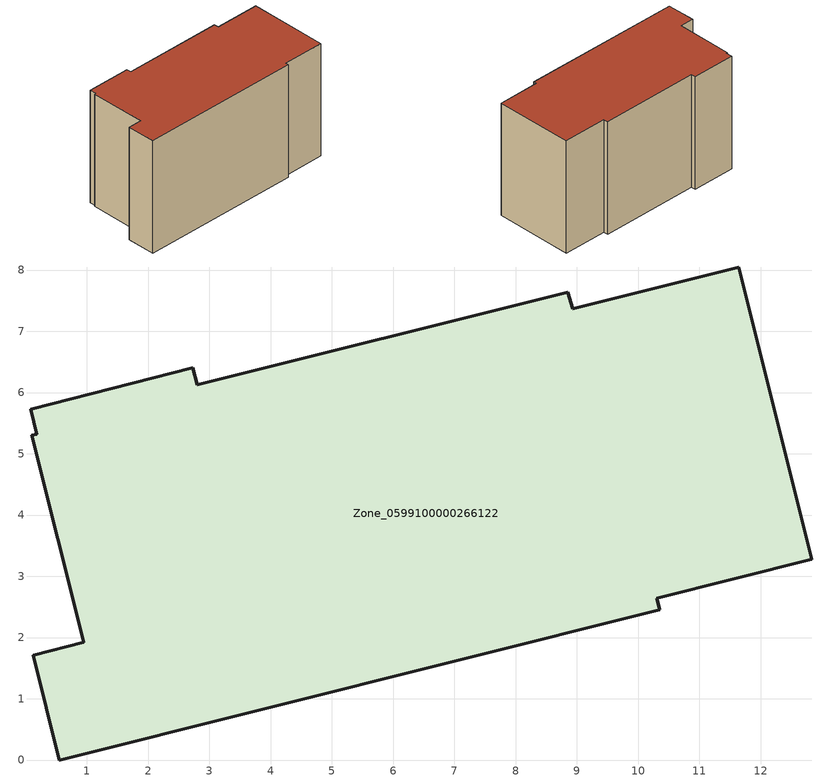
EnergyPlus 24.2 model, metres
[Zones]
Zone_0599100000266122
 floor ground (C_G): 8.93,7.37 11.64,8.05 12.83,3.28 10.3,2.64 10.35,2.46 0.55,0 0.12,1.71 0.95,1.92 0.1,5.3 0.18,5.32 0.08,5.73 2.73,6.4 2.8,6.13 8.85,7.64 z0
 wall outside (C_F): 0.12,1.71 0.55,0 10.35,2.46 10.3,2.64 12.83,3.28 11.64,8.05 8.93,7.37 8.85,7.64 2.8,6.13 2.73,6.4 0.08,5.73 0.18,5.32 0.1,5.3 0.95,1.92 0.12,1.71 z0:7.27
 roof outside (C_R): 0.18,5.32 0.1,5.3 0.95,1.92 0.12,1.71 0.55,0 10.35,2.46 10.3,2.64 12.83,3.28 11.64,8.05 8.93,7.37 8.85,7.64 2.8,6.13 2.73,6.4 0.08,5.73 z7.27
[BUILDING]
Pand.0599100000266122: North Axis=0; Terrain=City; Loads Convergence Tolerance Value=0.04; Temperature Convergence Tolerance Value=0.4; Solar Distribution=FullExterior; Maximum Number of Warmup Days=25; Minimum Number of Warmup Days=1
[Site:Location]
Rotterdam.The.Hague.AP_ZH_NLD Design_Conditions: Latitude=51.96; Longitude=4.45; Time Zone=1; Elevation=-4.5
[SITE:GROUNDTEMPERATURE:BUILDINGSURFACE]
18, 18, 18, 18, 18, 18, 18, 18, 18, 18, 18, 18
[MATERIAL] Thermal Absorptance=0.9; Solar Absorptance=0.7; Visible Absorptance=0.7
Name | Roughness | Thickness | Conductivity | Density | Specific Heat
G.TI.1975-1991 | MediumSmooth | 0.15 | 0.288461 | 540 | 1210
F.TI.1975-1991 | Rough | 0.3 | 0.230769 | 1920 | 840
R.TI.1975-1991 | MediumRough | 0.2 | 0.153846 | 1500 | 1000
[CONSTRUCTION]
C_G: G.TI.1975-1991
C_F: F.TI.1975-1991
C_R: R.TI.1975-1991
[ZONE]
Zone_0599100000266122: Type=1; Multiplier=1; Ceiling Height=Autocalculate; Volume=Autocalculate; Floor Area=autocalculate; Part of Total Floor Area=Yes
[ZONEINFILTRATION:DESIGNFLOWRATE]
Infil_Zone_0599100000266122: Zone or ZoneList or Space or SpaceList=Zone_0599100000266122; Schedule=AlwaysOn; Design Flow Rate Calculation Method=Flow/Area; Flow Rate per Floor Area=0.003; Constant Term Coefficient=1; Temperature Term Coefficient=0; Velocity Term Coefficient=0; Velocity Squared Term Coefficient=0
[HVACTEMPLATE:ZONE:IDEALLOADSAIRSYSTEM]
Zone_0599100000266122: Maximum Heating Supply Air Temperature=50; Minimum Cooling Supply Air Temperature=13; Maximum Heating Supply Air Humidity Ratio=0.0156; Minimum Cooling Supply Air Humidity Ratio=0.0077; Heating Limit=NoLimit; Cooling Limit=NoLimit; Dehumidification Control Type=ConstantSensibleHeatRatio; Cooling Sensible Heat Ratio=0.7; Dehumidification Setpoint=60; Humidification Control Type=None; Humidification Setpoint=30; Outdoor Air Method=None; Outdoor Air Flow Rate per Person=0.00944; Outdoor Air Flow Rate per Zone Floor Area=0; Outdoor Air Flow Rate per Zone=0; Demand Controlled Ventilation Type=None; Outdoor Air Economizer Type=NoEconomizer; Heat Recovery Type=None; Sensible Heat Recovery Effectiveness=0.7; Latent Heat Recovery Effectiveness=0.65
[ZONECONTROL:THERMOSTAT]
ThermostatControl_Zone_0599100000266122: Zone or ZoneList=Zone_0599100000266122; Control Type Schedule=DualSetpointControlType; Control 1=Thermostat_Zone_0599100000266122; Temperature Difference Between Cutout And Setpoint=0
[THERMOSTATSETPOINT:DUALSETPOINT]
Thermostat_Zone_0599100000266122: Heating Setpoint Temperature Schedule=HeatingSetpoint_Zone_0599100000266122; Cooling Setpoint Temperature Schedule=CoolingSetpoint_Zone_0599100000266122
[SCHEDULE:COMPACT]
HeatingSetpoint_Zone_0599100000266122: Through: 12/31, For: AllDays, Until: 24:00, 21
CoolingSetpoint_Zone_0599100000266122: Through: 12/31, For: AllDays, Until: 24:00, 24
DualSetpointControlType: Through: 12/31, For: AllDays, Until: 24:00, 4
AlwaysOn: Through: 12/31, For: AllDays, Until: 24:00, 1
